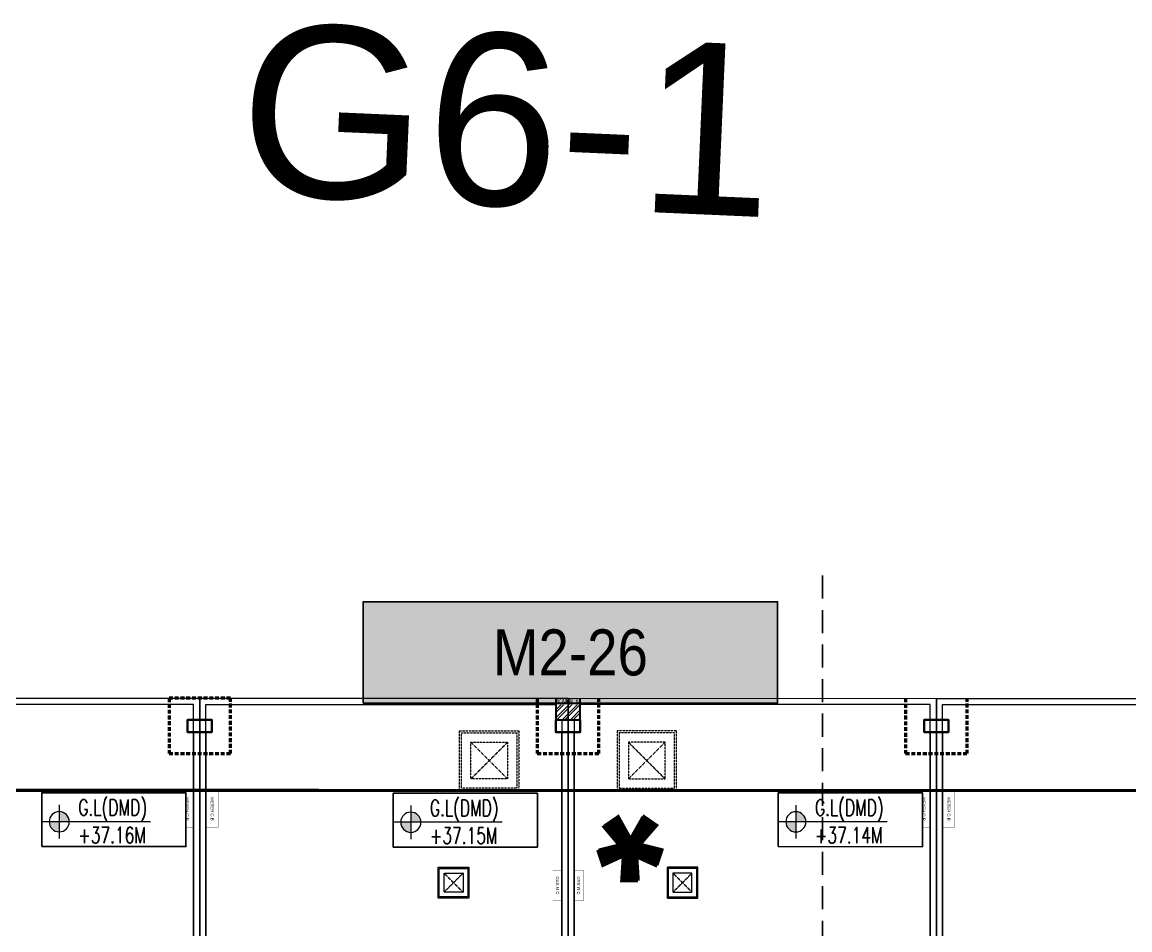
# Model space of a CAD drawing. Header units: centimetres. Extents: x -6122352 to 7132207, y -1694241 to 1947892.
# Drawn here: x 59631 to 77676, y -88233 to -73445 of the extents above; entities that cross this region are included whole.
import ezdxf
from ezdxf.enums import TextEntityAlignment as Align
from ezdxf.xclip import XClip

# ---------------------------------------------------------------- set-up
doc = ezdxf.new("R2010")
doc.units = ezdxf.units.CM
doc.header["$MEASUREMENT"] = 0
doc.header["$XCLIPFRAME"] = 2
for name, pattern in [('2. HG-ST XR COL 3A (5V 7V 9V 11V - GF (4M & 5D-E)$0$HIDDEN', [0.375, 0.25, -0.125]), ('23585-XR-AR-END-SETTING OUT PLAN$0$HIDDEN', [0.375, 0.25, -0.125]), ('DASHED2', [0.375, 0.25, -0.125]), ('XR-AR-END-SETTING OUT PLAN$0$23261-XR-AR-SI-GF$0$HIDDEN', [0.375, 0.25, -0.125])]:
    doc.linetypes.add(name, pattern=pattern)
for name, color, linetype in [('00-MI-DIM', 7, 'Continuous'), ('23585-XR-AR-BOUNDARY WALLS AND SETBACKS$0$setback', 7, 'XR-AR-END-SETTING OUT PLAN$0$23261-XR-AR-SI-GF$0$HIDDEN'), ('23585-XR-AR-MID-ANNO-GF$0$945-4P-1-101-GROUND FLOOR PLAN$0$XR-MIDDLE-GROUND FLOOR PLAN$0$XR-MIDDLE-GROUND FLOOR PLAN$0$-LPG-CABINET', 6, 'Continuous'), ('@MI-REF LAYER', 7, 'Continuous'), ('B_TH_4', 7, 'Continuous'), ('PANEL-TAGS', 7, 'Continuous'), ('XR-AR-MID-SETTING OUT FOR MASTER$0$23585-XR-AR-MID-GROUND FLOOR$0$GS-HATCH-FLOOR TILE', 251, 'Continuous'), ('XREF1$0$S-LEVELS', 2, 'Continuous'), ('XREF1$0$TYPICAL NEW PROFILE', 3, 'Continuous')]:
    doc.layers.add(name, color=color, linetype=linetype)
doc.layers.add('08-Compound Wall-4', color=7, linetype='Continuous', lineweight=25, true_color=0xff4405)
for name, color, linetype, lineweight in [('23585-XR-AR-102-6P-GF$0$A-FLOR-XREF', 7, 'Continuous', 9), ('23585-XR-AR-DAMAC PLOT LIMITS$0$1-Mid units', 41, 'Continuous', 5), ('23585-XR-AR-END-SETTING OUT PLAN$0$A-FLOR-UNDR', 8, '23585-XR-AR-END-SETTING OUT PLAN$0$HIDDEN', 5), ('23585-XR-AR-MID-ANNO-GF$0$945-4P-1-101-GROUND FLOOR PLAN$0$XR-MIDDLE-GROUND FLOOR PLAN$0$XR-MIDDLE-GROUND FLOOR PLAN$0$-DR-RW', 6, 'Continuous', 5), ('23585-XR-AR-MID-ANNO-GF$0$945-4P-1-101-GROUND FLOOR PLAN$0$XR-MIDDLE-GROUND FLOOR PLAN$0$XR-MIDDLE-GROUND FLOOR PLAN$0$S-ANNO-TXT', 3, 'Continuous', 25), ('23585-XR-AR-WATER METER$0$A-WALL', 7, 'Continuous', 30), ('23585-XR-AR-WATER METER$0$A-WALL-PATT', 8, 'Continuous', 5), ('23585-XR-AR-WATER METER$0$XR-END-GROUND FLOOR PLAN$0$XR-END-GROUND FLOOR PLAN$0$A-FLOR-PATT_EXT', 8, 'Continuous', 5), ('23585-XR-AR-WATER METER$0$XR-END-GROUND FLOOR PLAN$0$XR-MIDDLE TYPE 2-GROUND FLOOR PLAN$0$XR-MIDDLE-GROUND FLOOR PLAN$0$-DR-RW', 6, 'Continuous', 5), ('23585-XR-AR-WATER METER$0$XR-END-GROUND FLOOR PLAN$0$XR-MIDDLE TYPE 2-GROUND FLOOR PLAN$0$XR-MIDDLE-GROUND FLOOR PLAN$0$S-ANNO-TXT', 3, 'Continuous', 25), ('@ Foundations', 4, 'DASHED2', 50), ('A-ANNO-TEXT', 3, 'Continuous', 25), ('XR-AR-MID-SETTING OUT FOR MASTER$0$23585-XR-AR-MID-GROUND FLOOR$0$A-FLOR-PATT', 8, 'Continuous', 5), ('XR-AR-MID-SETTING OUT FOR MASTER$0$23585-XR-AR-MID-GROUND FLOOR$0$S-COLS', 51, 'Continuous', 40), ('XREF1$0$36-TAGLVL', 23, 'Continuous', 9)]:
    doc.layers.add(name, color=color, linetype=linetype, lineweight=lineweight)
doc.styles.add('23585-XR-AR-MALDIVE-1$0$Arial', font='arialbd.ttf')
doc.styles.add('23585-XR-AR-MALDIVE-2$0$Arial', font='arialbd.ttf')
doc.styles.add('23585-XR-AR-MID-ANNO-GF$0$SDC-TEXT', font='arial.ttf')
doc.styles.add('23585-XR-AR-WATER METER$0$XR-END-GROUND FLOOR PLAN$0$XR-MIDDLE TYPE 2-GROUND FLOOR PLAN$0$XR-MIDDLE-GROUND FLOOR PLAN$0$Arial_1', font='arial.ttf', dxfattribs={"height": 0.002951})
doc.styles.add('Arial', font='arialbd.ttf')
doc.styles.add('PANELTAG_STYLE', font='arial.ttf')
doc.styles.add('XREF1$0$DLT_TEXT', font='romans.shx', dxfattribs={"width": 0.7})

# ---------------------------------------------------------------- blocks, each defined once
blk = doc.blocks.new('23585-XR-AR-BOUNDARY WALLS AND SETBACKS')
at = {"layer": '23585-XR-AR-BOUNDARY WALLS AND SETBACKS$0$setback', "ltscale": 40, "const_width": 0.05}
blk.add_lwpolyline([(496528.014, 2768889.53), (496513.637, 2768902.704), (496509.482, 2768898.169), (496505.428, 2768893.746), (496501.375, 2768889.322), (496497.322, 2768884.898), (496493.268, 2768880.474), (496489.114, 2768875.94), (496503.491, 2768862.766), (496507.646, 2768867.301), (496511.699, 2768871.724), (496515.752, 2768876.148), (496519.806, 2768880.572), (496521.934, 2768882.894), (496523.859, 2768884.996), (496528.014, 2768889.53)], dxfattribs=at)
blk = doc.blocks.new('A$C9d9485f6')
at = {"layer": 'A-ANNO-TEXT', "rotation": 312.4881850805905}
blk.add_blockref('23585-XR-AR-BOUNDARY WALLS AND SETBACKS', (-2377088.535, -1504219.252), dxfattribs=at)
blk = doc.blocks.new('23585-XR-AR-DAMAC PLOT LIMITS')
at = {"layer": '23585-XR-AR-DAMAC PLOT LIMITS$0$1-Mid units', "color": 251, "true_color": 0x636466}
for points in [[(496522.018, 2768878.545), (496504.322, 2768894.759), (496508.376, 2768899.183), (496526.071, 2768882.969), (496524.146, 2768880.868)], [(496517.964, 2768874.121), (496500.269, 2768890.335), (496504.322, 2768894.759), (496522.018, 2768878.545)], [(496513.911, 2768869.698), (496496.216, 2768885.911), (496500.269, 2768890.335), (496517.964, 2768874.121)], [(496509.857, 2768865.274), (496492.162, 2768881.488), (496496.216, 2768885.911), (496513.911, 2768869.698)]]:
    blk.add_lwpolyline(points, close=True, dxfattribs=at)
blk = doc.blocks.new('A$Cf093b529')
at = {"layer": 'A-ANNO-TEXT'}
blk.add_blockref('23585-XR-AR-DAMAC PLOT LIMITS', (-495391.99, -2768603.442), dxfattribs=at)
blk = doc.blocks.new('XR-AR-MID-SETTING OUT FOR MASTER$0$23585-XR-AR-MID-GROUND FLOOR$0$945-4P-1-101-GROUND FLOOR PLAN$0$XR-MIDDLE-CAR PARK HATCH')
at = {"layer": 'XR-AR-MID-SETTING OUT FOR MASTER$0$23585-XR-AR-MID-GROUND FLOOR$0$A-FLOR-PATT'}
blk.add_lwpolyline([(9250, 100), (9250, 5500), (15050, 5503), (15050, 100)], close=True, dxfattribs=at)
blk = doc.blocks.new('XR-AR-MID-SETTING OUT FOR MASTER$0$23585-XR-AR-MID-GROUND FLOOR$0$A$C08698786')
at = {"layer": 'XR-AR-MID-SETTING OUT FOR MASTER$0$23585-XR-AR-MID-GROUND FLOOR$0$S-COLS', "color": 252, "lineweight": 30}
for points in [[(-200, 550), (200, 550), (200, 350), (-200, 350)], [(5800, 550), (6200, 550), (6200, 350), (5800, 350)]]:
    blk.add_lwpolyline(points, close=True, dxfattribs=at)
blk = doc.blocks.new('23585-XR-AR-END-SETTING OUT PLAN$0$MH-800')
at = {"ltscale": 5}
for p, q in [((-294, -651), (306, -51)), ((-294, -51), (306, -651))]:
    blk.add_line(p, q, dxfattribs=at)
for points in [[(-477, 132), (-477, -833), (488, -833), (488, 132)], [(-444, 99), (-444, -801), (456, -801), (456, 99)], [(-294, -51), (-294, -651), (306, -651), (306, -51)]]:
    blk.add_lwpolyline(points, close=True, dxfattribs=at)
blk = doc.blocks.new('XR-AR-MID-SETTING OUT FOR MASTER')
at = {"layer": '23585-XR-AR-MID-ANNO-GF$0$945-4P-1-101-GROUND FLOOR PLAN$0$XR-MIDDLE-GROUND FLOOR PLAN$0$XR-MIDDLE-GROUND FLOOR PLAN$0$-DR-RW', "ltscale": 100, "const_width": 5}
blk.add_lwpolyline([(5900, 1500), (5700, 1500), (5700, 2100), (5900, 2100)], close=True, dxfattribs=at)
at = {"layer": '23585-XR-AR-MID-ANNO-GF$0$945-4P-1-101-GROUND FLOOR PLAN$0$XR-MIDDLE-GROUND FLOOR PLAN$0$XR-MIDDLE-GROUND FLOOR PLAN$0$-LPG-CABINET', "ltscale": 100, "const_width": 5}
blk.add_lwpolyline([(250, 3300), (250, 2800), (100, 2800), (100, 3300)], close=True, dxfattribs=at)
at = {"layer": '08-Compound Wall-4', "ltscale": 100}
blk.add_blockref('XR-AR-MID-SETTING OUT FOR MASTER$0$23585-XR-AR-MID-GROUND FLOOR$0$945-4P-1-101-GROUND FLOOR PLAN$0$XR-MIDDLE-CAR PARK HATCH', (-9150, 0), dxfattribs=at)
at = {"layer": '23585-XR-AR-END-SETTING OUT PLAN$0$A-FLOR-UNDR', "color": 8, "ltscale": 100, "xscale": -0.5182770836547854, "yscale": 0.5182770836547854, "zscale": 0.5182770836547854, "rotation": 270.0000009865863}
blk.add_blockref('23585-XR-AR-END-SETTING OUT PLAN$0$MH-800', (2045, 3001, 0), dxfattribs=at)
at = {"layer": '23585-XR-AR-END-SETTING OUT PLAN$0$A-FLOR-UNDR', "color": 8, "ltscale": 100, "xscale": -1, "rotation": 270.0000009865863}
blk.add_blockref('23585-XR-AR-END-SETTING OUT PLAN$0$MH-800', (1634, 1009), dxfattribs=at)
at = {"layer": 'XR-AR-MID-SETTING OUT FOR MASTER$0$23585-XR-AR-MID-GROUND FLOOR$0$GS-HATCH-FLOOR TILE', "color": 8}
blk.add_blockref('XR-AR-MID-SETTING OUT FOR MASTER$0$23585-XR-AR-MID-GROUND FLOOR$0$A$C08698786', (0, 0), dxfattribs=at)
at = {"layer": '23585-XR-AR-MID-ANNO-GF$0$945-4P-1-101-GROUND FLOOR PLAN$0$XR-MIDDLE-GROUND FLOOR PLAN$0$XR-MIDDLE-GROUND FLOOR PLAN$0$S-ANNO-TXT', "color": 3, "style": '23585-XR-AR-MID-ANNO-GF$0$SDC-TEXT'}
for s, p in [('GAS.M.C', (172, 3050)), ('METER C.B', (5796, 1803))]:
    blk.add_text(s, height=50, rotation=90, dxfattribs=at).set_placement(p, align=Align.MIDDLE)
blk = doc.blocks.new('MID UNIT')
at = {"xscale": 0.001, "yscale": 0.001, "zscale": 0.001}
blk.add_blockref('XR-AR-MID-SETTING OUT FOR MASTER', (0, 0), dxfattribs=at)
blk = doc.blocks.new('TH_4')
blk.add_blockref('MID UNIT', (495802.305, 2769130.514))
at = {"xscale": -1}
blk.add_blockref('MID UNIT', (495826.305, 2769130.514), dxfattribs=at)
blk.add_blockref('MID UNIT', (495814.305, 2769130.514), dxfattribs=at)
blk.add_blockref('MID UNIT', (495814.305, 2769130.514))
at = {"insert": (495813.305, 2769133.514), "char_height": 2, "attachment_point": 2, "style": 'Arial'}
blk.add_mtext('\\pxqc;*', dxfattribs=at)
blk = doc.blocks.new('A$C780da55d')
at = {"insert": (18.622, 2.622), "char_height": 2, "attachment_point": 2, "style": '23585-XR-AR-MALDIVE-1$0$Arial'}
blk.add_mtext('\\pxqc;*', dxfattribs=at)
at = {"layer": 'B_TH_4', "xscale": 1.000039159572381, "yscale": 1.000039159572381, "zscale": 1.000039159572381}
blk.add_blockref('TH_4', (-495814.07, -2769239.302), dxfattribs=at)
blk = doc.blocks.new('23585-XR-AR-WATER METER')
blk.add_wipeout([(-200, 0), (200, 0), (200, 350), (-200, 350)])
at = {"layer": '23585-XR-AR-WATER METER$0$A-WALL-PATT'}
h = blk.add_hatch(dxfattribs=at)
h.set_pattern_fill('ANSI32', color=252, scale=10)
h.set_pattern_definition([(45, (-9150, -4e-08), (-67.3519, 67.3519), []), (45, (-9105.1, -4e-08), (-67.3519, 67.3519), [])])
h.paths.add_polyline_path([(-200, 350), (-200, 100), (-25, 100), (-25, 0), (25, 0), (25, 100), (200, 100), (200, 350)])
at = {"layer": '23585-XR-AR-WATER METER$0$A-WALL'}
blk.add_lwpolyline([(-200, 0), (200, 0), (200, 350), (-200, 350)], close=True, dxfattribs=at)
at = {"layer": '23585-XR-AR-WATER METER$0$XR-END-GROUND FLOOR PLAN$0$XR-END-GROUND FLOOR PLAN$0$A-FLOR-PATT_EXT'}
blk.add_line((100, 0), (-100, 0), dxfattribs=at)
at = {"layer": '23585-XR-AR-WATER METER$0$XR-END-GROUND FLOOR PLAN$0$XR-MIDDLE TYPE 2-GROUND FLOOR PLAN$0$XR-MIDDLE-GROUND FLOOR PLAN$0$-DR-RW', "ltscale": 100, "const_width": 5}
for points in [[(-200, 0), (-200, 100), (-25, 100), (-25, 0)], [(25, 0), (25, 100), (200, 100), (200, 0)]]:
    blk.add_lwpolyline(points, close=True, dxfattribs=at)
at = {"layer": '23585-XR-AR-WATER METER$0$XR-END-GROUND FLOOR PLAN$0$XR-MIDDLE TYPE 2-GROUND FLOOR PLAN$0$XR-MIDDLE-GROUND FLOOR PLAN$0$S-ANNO-TXT', "style": '23585-XR-AR-WATER METER$0$XR-END-GROUND FLOOR PLAN$0$XR-MIDDLE TYPE 2-GROUND FLOOR PLAN$0$XR-MIDDLE-GROUND FLOOR PLAN$0$Arial_1', "width": 0.8}
for p in [(-112, 52), (113, 52)]:
    blk.add_text('W.M', height=75, dxfattribs=at).set_placement(p, align=Align.MIDDLE)
blk = doc.blocks.new('A$C4abd1289')
at = {"layer": '08-Compound Wall-4', "ltscale": 100}
for points in [[(0, 0), (200, 0), (200, -4950), (0, -4950)], [(6000, 0), (6200, 0), (6200, -4950), (6000, -4950)]]:
    blk.add_lwpolyline(points, close=True, dxfattribs=at)
blk = doc.blocks.new('23585-XR-AR-MALDIVE-2$0$TH_4')
blk.add_blockref('A$C780da55d', (495794.655, 2769130.864))
at = {"layer": '@ Foundations', "linetype": 'DASHED2', "ltscale": 0.25, "elevation": 0}
for points in [[(495808.806, 2769131.414), (495807.805, 2769131.414), (495807.805, 2769130.514), (495808.806, 2769130.514)], [(495820.806, 2769131.414), (495819.805, 2769131.414), (495819.805, 2769130.514), (495820.806, 2769130.514)]]:
    blk.add_lwpolyline(points, close=True, dxfattribs=at)
at = {"color": 10, "xscale": 0.001000007223668515, "yscale": 0.001000007223668515, "zscale": 0.001000007223668515}
for p in [(495808.206, 2769136.014), (495814.206, 2769136.014)]:
    blk.add_blockref('A$C4abd1289', p, dxfattribs=at)
at = {"layer": '23585-XR-AR-102-6P-GF$0$A-FLOR-XREF', "xscale": 0.001, "yscale": 0.001, "zscale": 0.001}
blk.add_blockref('23585-XR-AR-WATER METER', (495814.306, 2769130.514), dxfattribs=at)
at = {"layer": '@ Foundations', "linetype": 'DASHED2', "ltscale": 0.25, "elevation": 0}
blk.add_lwpolyline([(495814.806, 2769131.414), (495813.805, 2769131.414), (495813.805, 2769130.514), (495814.806, 2769130.514)], close=True, dxfattribs=at)
blk = doc.blocks.new('A$C3d5adbb0')
at = {"color": 1, "true_color": 0xeb0000, "const_width": 0.01}
blk.add_lwpolyline([(33.15, 0.002), (27.15, 0.003), (21.15, 0.004), (15.15, 0.005), (9.15, 0.006), (0, 0.008), (0.005, 24.008), (2.855, 24.007), (9.155, 24.006), (12.005, 24.006), (15.155, 24.005), (21.155, 24.004), (27.155, 24.003), (33.155, 24.002), (39.155, 24.001), (42.305, 24), (42.3, 0)], close=True, dxfattribs=at)
blk = doc.blocks.new('XREF1$0$LVL  ATTR')
at = {"color": 7}
blk.add_wipeout([(-0.337, 0.384), (1.897, 0.384), (1.897, -0.45), (-0.337, -0.45)], dxfattribs=at)
at = {"layer": 'XREF1$0$36-TAGLVL', "extrusion": (-4.88814e-07, 1.40652e-17, 1)}
h = blk.add_hatch(color=252, dxfattribs=at)
h.paths.add_polyline_path([(-0.065, 0.156, 0.414214), (-0.222, 0), (-0.065, 0)])
h.paths.add_polyline_path([(0.091, 0), (-0.065, 0), (-0.065, -0.156, 0.414214)])
for p, q in [((-0.065, -0.26), (-0.065, 0.26)), ((1.351, 0, 0), (-0.325, 0, 0))]:
    blk.add_line(p, q, dxfattribs=at)
blk.add_circle((-0.065, 0, 0), 0.156, dxfattribs=at)
at = {"layer": 'XREF1$0$S-LEVELS', "color": 1}
blk.add_lwpolyline([(-0.337, 0.384), (1.897, 0.384), (1.897, -0.45), (-0.337, -0.45)], close=True, dxfattribs=at)
at = {"layer": 'XREF1$0$TYPICAL NEW PROFILE', "color": 3, "style": 'XREF1$0$DLT_TEXT', "width": 0.7}
for tag, p in [('+0.00M', (0.241, 0.067, 0)), ('S.S.L', (0.241, -0.345, 0))]:
    blk.add_attdef(tag, p, '', height=0.25, dxfattribs=at)
blk = doc.blocks.new('A$C9fa2b657')
at = {"color": 1, "true_color": 0xeb0000, "const_width": 0.01}
blk.add_lwpolyline([(33.15, 1.309), (27.15, 1.31), (21.15, 1.311), (15.15, 1.312), (9.15, 1.314), (0, 1.315), (0.005, 25.315), (2.855, 25.315), (9.155, 25.314), (12.005, 25.313), (15.155, 25.313), (21.155, 25.311), (27.155, 25.31), (33.155, 25.309), (39.155, 25.308), (42.305, 25.307), (42.3, 1.307)], close=True, dxfattribs=at)
blk = doc.blocks.new('PANELTAG')
at = {"layer": 'PANEL-TAGS', "color": 1}
blk.add_lwpolyline([(-13.5, -3.3), (13.5, -3.3), (13.5, 3.3), (-13.5, 3.3)], close=True, dxfattribs=at)
at = {"layer": 'PANEL-TAGS', "color": 40, "true_color": 0xffd700}
blk.add_solid([(-13.5, -3.3), (13.5, -3.3), (-13.5, 3.3), (13.5, 3.3)], dxfattribs=at)
at = {"layer": 'PANEL-TAGS', "color": 5, "style": 'PANELTAG_STYLE', "width": 0.85}
blk.add_attdef('TAGNO', text='', height=3, dxfattribs=at).set_placement((0, 0), align=Align.MIDDLE)

msp = doc.modelspace()

# ---------------------------------------------------------------- block references
at = {"layer": '@MI-REF LAYER', "xscale": 1000, "yscale": 1000, "zscale": 1000}
msp.add_blockref('A$C9d9485f6', (-23958.95046, 48155.57226), dxfattribs=at)

# ---------------------------------------------------------------- texts
at = {"layer": 'Defpoints', "insert": (67527.53832, -75056.23238), "char_height": 2800, "attachment_point": 5, "rotation": 357.488289003, "style": '23585-XR-AR-MALDIVE-2$0$Arial'}
msp.add_mtext('\\A1;{\\fArial|b0|i0|c0|p34;G6-1}', dxfattribs=at)

# ---------------------------------------------------------------- next in the draw order: block references
at = {"layer": '@MI-REF LAYER'}
ref = msp.add_blockref('23585-XR-AR-MALDIVE-2$0$TH_4', (495862223.30683, 2769049743.41842), dxfattribs=dict(at, xscale=1000, yscale=1000, zscale=1000, rotation=180.0004263457452))
XClip(ref).set_block_clipping_path([(495835.392424888, 2769130.5103818076), (495835.3967513023, 2769154.4503569691), (495832.3070769482, 2769154.4109800979), (495826.3067906522, 2769154.4120675121), (495820.3069313536, 2769154.4132776167), (495814.3069288675, 2769154.4143526326), (495808.3069241312, 2769154.4154276499), (495805.1570141213, 2769154.4160303911), (495802.3069273843, 2769154.4565039617), (495796.0120296613, 2769154.457572191), (495793.2170129507, 2769154.4581686342), (495793.2122923648, 2769130.5183110787)])

# ---------------------------------------------------------------- next in the draw order: block references
at = {"layer": '@MI-REF LAYER', "color": 10, "xscale": 1000, "yscale": 1000, "zscale": 1000, "rotation": 180.0004263450647}
msp.add_blockref('A$C3d5adbb0', (89676.49402, -84456.14049), dxfattribs=at)
at = {"layer": 'PANEL-TAGS'}
ref = msp.add_blockref('PANELTAG', (68562.64586, -83712.40113), dxfattribs=dict(at, xscale=250, yscale=250, zscale=250))
ref.add_attrib('TAGNO', 'M2-26', dxfattribs={"color": 5, "height": 750, "style": 'PANELTAG_STYLE', "width": 0.85}).set_placement((68562.64586, -83712.40113), align=Align.MIDDLE_CENTER)

# ---------------------------------------------------------------- next in the draw order: block references
at = {"layer": '@MI-REF LAYER', "color": 7}
ref = msp.add_blockref('XREF1$0$LVL  ATTR', (60302.9854, -86471.27056, 0.15112), dxfattribs=dict(at, xscale=-1051.480567989676, yscale=1051.480567989676, zscale=1051.480567989675, rotation=179.9901606838449))
ref.add_attrib('S.S.L', 'G.L(DMD)', (60546.04894, -86371.14067), dxfattribs={"layer": 'XREF1$0$TYPICAL NEW PROFILE', "color": 3, "height": 262.870142, "rotation": 359.990163977, "style": 'XREF1$0$DLT_TEXT', "width": 0.7})
ref.add_attrib('+0.00M', '+37.16M', (60543.74627, -86820.47527), dxfattribs={"layer": 'XREF1$0$TYPICAL NEW PROFILE', "color": 3, "height": 262.870142, "rotation": 359.990163977, "style": 'XREF1$0$DLT_TEXT', "width": 0.7})
ref = msp.add_blockref('XREF1$0$LVL  ATTR', (66030.43254, -86479.96679, 0), dxfattribs=dict(at, xscale=-1051.480567989675, yscale=1051.480567989676, zscale=1051.480567989675, rotation=179.9901606883963))
ref.add_attrib('S.S.L', 'G.L(DMD)', (66273.49607, -86379.8369, -0.15112), dxfattribs={"layer": 'XREF1$0$TYPICAL NEW PROFILE', "color": 3, "height": 262.870142, "rotation": 359.990163982, "style": 'XREF1$0$DLT_TEXT', "width": 0.7})
ref.add_attrib('+0.00M', '+37.15M', (66271.19341, -86829.1715, -0.15112), dxfattribs={"layer": 'XREF1$0$TYPICAL NEW PROFILE', "color": 3, "height": 262.870142, "rotation": 359.990163982, "style": 'XREF1$0$DLT_TEXT', "width": 0.7})
ref = msp.add_blockref('XREF1$0$LVL  ATTR', (72303.38069, -86473.40635, 0.15112), dxfattribs=dict(at, xscale=-1051.480567989676, yscale=1051.480567989676, zscale=1051.480567989675, rotation=179.9901606838449))
ref.add_attrib('S.S.L', 'G.L(DMD)', (72546.44422, -86373.27646), dxfattribs={"layer": 'XREF1$0$TYPICAL NEW PROFILE', "color": 3, "height": 262.870142, "rotation": 359.990163977, "style": 'XREF1$0$DLT_TEXT', "width": 0.7})
ref.add_attrib('+0.00M', '+37.14M', (72544.14155, -86822.61107), dxfattribs={"layer": 'XREF1$0$TYPICAL NEW PROFILE', "color": 3, "height": 262.870142, "rotation": 359.990163977, "style": 'XREF1$0$DLT_TEXT', "width": 0.7})

# ---------------------------------------------------------------- next in the draw order: linework, layer by layer
at = {"layer": '00-MI-DIM', "color": 94, "linetype": '2. HG-ST XR COL 3A (5V 7V 9V 11V - GF (4M & 5D-E)$0$HIDDEN', "ltscale": 1500}
msp.add_lwpolyline([(72666.74896, -82460.4411), (72666.74896, -132070.29547)], dxfattribs=at)

# ---------------------------------------------------------------- next in the draw order: block references
at = {"layer": '@MI-REF LAYER', "xscale": 1000, "yscale": 1000, "zscale": 1000, "rotation": 312.4882903633292}
msp.add_blockref('A$Cf093b529', (-891608.73293, 539022.72011), dxfattribs=at)
at = {"layer": '@MI-REF LAYER', "color": 10, "xscale": 1000, "yscale": 1000, "zscale": 1000, "rotation": 180.0004263467067}
msp.add_blockref('A$C9fa2b657', (89676.48429, -83148.69269), dxfattribs=at)

doc.saveas('drawing.dxf')
